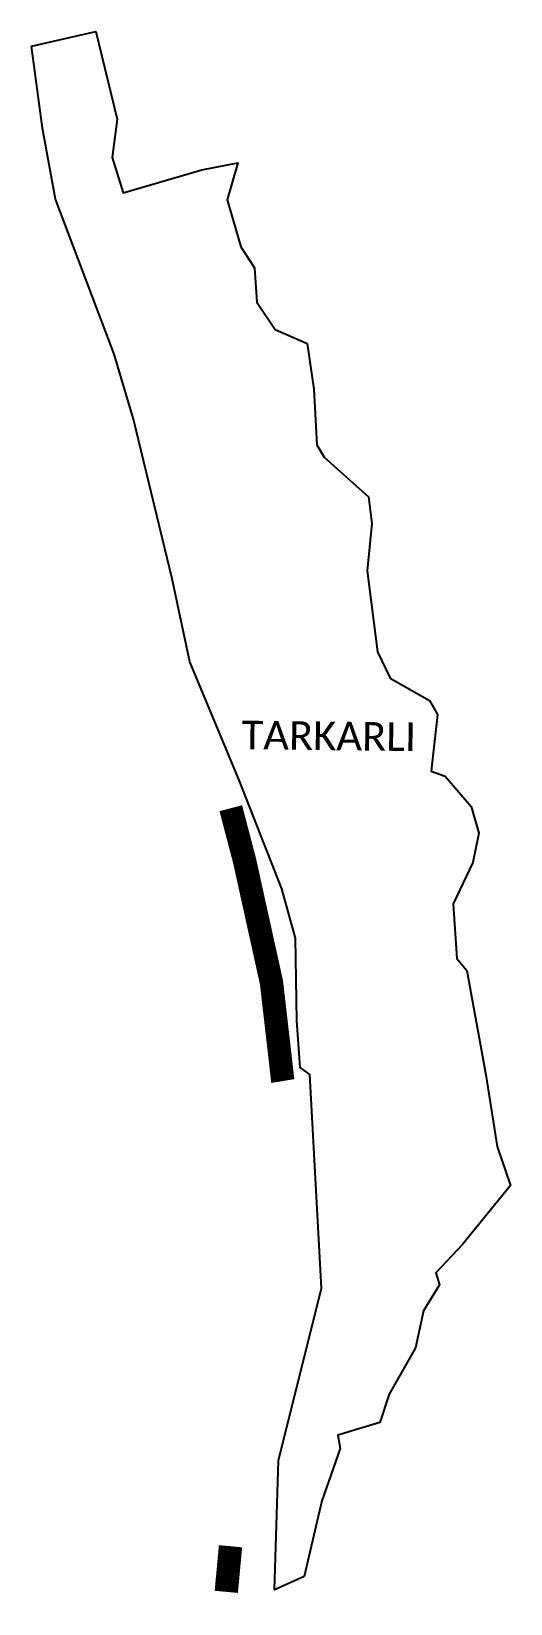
# Model space of a CAD drawing. Header units: metres. Extents: x 337950 to 338975, y 1769595 to 1772960.
import ezdxf

# ---------------------------------------------------------------- set-up
doc = ezdxf.new("R2010")
doc.units = ezdxf.units.M
doc.layers.add('ARTIFICIALLY PROTECTED', color=10, linetype='Continuous')
doc.layers.add('VILLAGE NAME', color=250, linetype='Continuous')

msp = doc.modelspace()

# ---------------------------------------------------------------- linework, layer by layer
at = {"color": 3}
for points in [[(338539.9, 1772291.6), (338553.9, 1772194.5), (338560.4, 1772075.3), (338576, 1772048.8), (338670.8, 1771963.7), (338678.1, 1771907), (338668.3, 1771805.6), (338690.1, 1771632.1), (338717.5, 1771575.9), (338801.4, 1771527.8), (338818.8, 1771497.7), (338804.9, 1771376.5), (338835.2, 1771366), (338890.7, 1771300.8), (338907.2, 1771243.8), (338894.2, 1771181.4), (338852.4, 1771092.8), (338860.3, 1770975.5), (338881.8, 1770950), (338922.2, 1770727), (338946.1, 1770573), (338975, 1770489.6), (338872.3, 1770363.8), (338815, 1770303.1), (338823.2, 1770277.1), (338788.5, 1770221.3), (338771.3, 1770142.5), (338715.6, 1770043.2), (338695.3, 1769982.5), (338605.2, 1769955.4), (338610.7, 1769927.1), (338570.9, 1769814.8), (338533.5, 1769652.8), (338469.8, 1769624.2), (338478.3, 1769901.1), (338570.6, 1770270), (338545.2, 1770727.5), (338525.1, 1770742.1), (338518, 1770843.1), (338515.1, 1771019), (338485.4, 1771124.4), (338394.2, 1771357.5), (338288.9, 1771610.4), (338251.3, 1771788.3), (338168.1, 1772130.1), (338127, 1772268.9), (338001.6, 1772600.9), (337973.7, 1772752.5), (337949.9, 1772927.9), (338087.4, 1772959.8), (338133.1, 1772771.8), (338122.5, 1772689.8), (338145.9, 1772614), (338314.1, 1772663.9), (338391.5, 1772678.9), (338369, 1772599.5), (338397.9, 1772498.8), (338426.8, 1772453.7), (338432, 1772380.7), (338471.5, 1772321.7)], [(338471.5, 1772321.7), (338539.9, 1772291.6)]]:
    msp.add_lwpolyline(points, dxfattribs=at)
at = {"layer": 'ARTIFICIALLY PROTECTED', "const_width": 50, "flags": 128}
for points in [[(338376.4, 1771297.3), (338388.2, 1771252.2), (338405.6, 1771186.2), (338429.7, 1771076.9), (338448.4, 1770992.5), (338463.4, 1770924.6), (338470.2, 1770865.8), (338483.6, 1770749.2), (338487.5, 1770714.6), (338487.7, 1770713.4)], [(338375.8, 1769717.7), (338366.8, 1769620.1)]]:
    msp.add_lwpolyline(points, dxfattribs=at)

# ---------------------------------------------------------------- texts
at = {"layer": 'VILLAGE NAME', "insert": (338399.8, 1771484.7), "char_height": 61.108, "attachment_point": 1, "rotation": 359.3742}
msp.add_mtext_dynamic_manual_height_columns('{\\fCalibri|b0|i0|c0|p34;TARKARLI}', width=384.237, gutter_width=805.5, heights=[0], dxfattribs=at)

doc.saveas('drawing.dxf')
